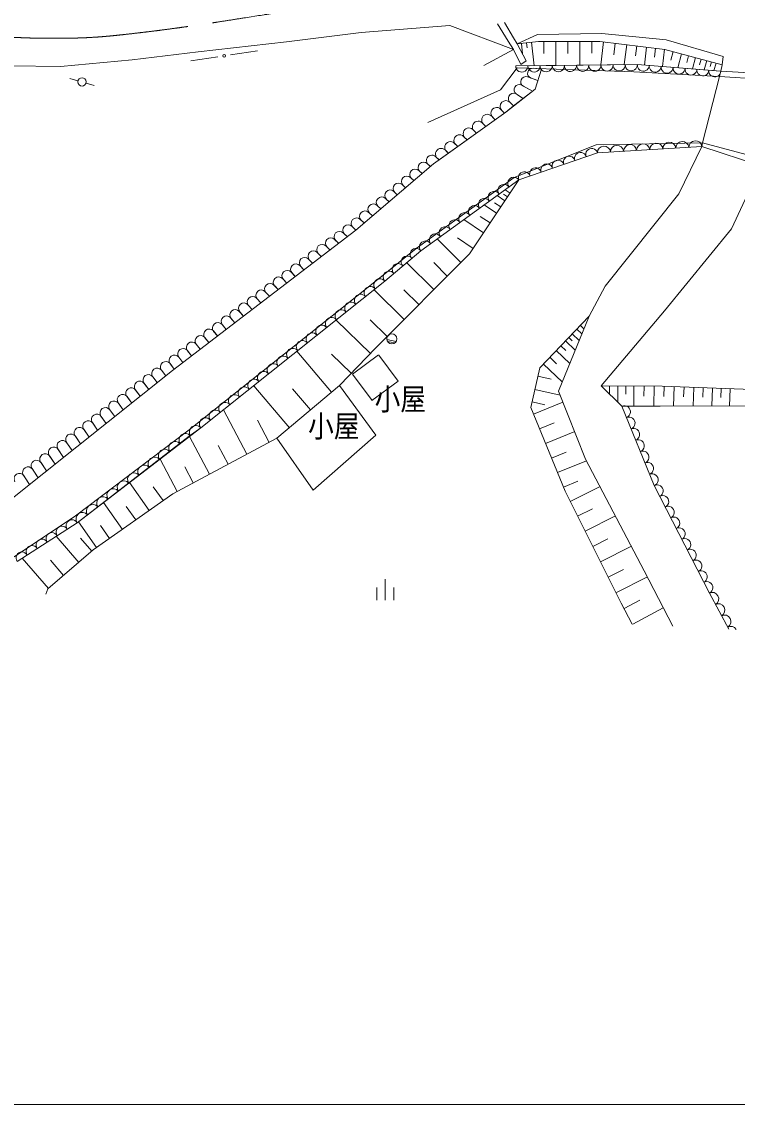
# Model space of a CAD drawing. Units: millimetres, scale not verified. Extents: x 40000 to 680000, y 20000 to 380000.
# Drawn here: x 497006 to 539650, y 205000 to 269538 of the extents above; entities that cross this region are included whole.
import ezdxf
from ezdxf.enums import TextEntityAlignment as Align

# ---------------------------------------------------------------- set-up
doc = ezdxf.new("R2010")
doc.units = ezdxf.units.MM
doc.header["$LTSCALE"] = 1000
doc.linetypes.add('CHAIN', pattern=[18.5, 12, -1.5, 3.5, -1.5])
for name, color, linetype, lineweight in [('M-BGD', 7, 'Continuous', 13), ('M-BMK', 2, 'CHAIN', 13), ('M-TTL-BAND', 7, 'Continuous', 13)]:
    doc.layers.add(name, color=color, linetype=linetype, lineweight=lineweight)
doc.styles.add('ＭＳ ゴシック', font='')
doc.styles.get('ＭＳ ゴシック').set_extended_font_data('MS Gothic')

msp = doc.modelspace()

# ---------------------------------------------------------------- linework, layer by layer
at = {"layer": 'M-BGD'}
for p, q in [((517228, 268891), (522528, 269311)), ((522528, 269311), (526317, 267886)), ((525363, 269405), (525989, 268370)), ((525769, 269492), (526320, 268578)), ((517228, 268891), (512792, 268345)), ((526320, 268578), (526533, 268215)), ((526533, 268215), (527741, 268778)), ((527741, 268778), (531574, 268829)), ((535400, 268456), (531574, 268829)), ((512792, 268345), (507533, 267748)), ((526317, 267886), (524549, 266921)), ((525989, 268370), (526317, 267886)), ((526317, 267886), (526752, 266987)), ((526533, 268215), (527795, 268355)), ((526533, 268215), (527073, 267201)), ((526781, 268242), (526849, 267630)), ((527088, 268276), (527122, 267970)), ((527394, 268310), (527549, 266912)), ((527795, 268355), (531456, 268365)), ((528113, 268356), (528115, 267634)), ((528835, 268358), (528839, 266928)), ((529550, 268360), (529552, 267645)), ((530265, 268362), (530269, 266945)), ((530973, 268364), (530975, 267656)), ((531456, 268365), (535336, 267887)), ((531680, 268338), (531510, 266961)), ((532368, 268253), (532283, 267564)), ((533057, 268168), (532910, 266978)), ((533652, 268095), (533579, 267500)), ((534247, 268021), (534115, 266954)), ((534781, 267956), (534715, 267422)), ((535315, 267890), (535189, 266868)), ((535336, 267887), (538748, 266971)), ((538800, 267456), (535400, 268456)), ((503595, 267260), (499321, 266863)), ((507533, 267748), (503595, 267260)), ((507094, 267198), (508702, 267444)), ((509443, 267557), (511050, 267803)), ((526752, 266987), (527073, 267201)), ((535822, 267757), (535686, 267250)), ((536329, 267621), (536107, 266794)), ((536742, 267510), (536631, 267096)), ((537155, 267399), (536974, 266725)), ((537492, 267308), (537402, 266971)), ((537829, 267218), (537682, 266668)), ((538800, 267456), (538748, 266971)), ((499321, 266863), (496358, 266914)), ((525533, 265469), (526531, 266791)), ((526450, 266898), (533693, 266987)), ((526531, 266791), (533479, 266552)), ((527239, 266908), (533693, 266987)), ((527492, 266764), (527978, 266714)), ((527978, 266714), (527597, 265519)), ((538592, 266266), (533479, 266552)), ((533693, 266987), (538636, 266592)), ((533693, 266987), (538664, 266589)), ((538104, 267144), (538030, 266869)), ((538379, 267070), (538258, 266622)), ((538592, 266266), (538664, 266589)), ((538748, 266971), (538664, 266589)), ((543917, 266283), (538664, 266589)), ((500359, 266014), (499880, 266150)), ((527145, 266244), (527759, 266028)), ((527358, 266169), (527759, 266028)), ((537576, 262308), (538592, 266266)), ((538592, 266266), (543691, 265944)), ((500843, 265878), (501323, 265737)), ((521216, 263519), (525533, 265469)), ((527597, 265519), (525854, 264145)), ((526320, 264512), (527597, 265519)), ((526791, 265750), (527451, 265404)), ((526904, 265690), (527451, 265404)), ((526066, 264763), (526320, 264512)), ((526097, 264732), (526320, 264512)), ((526481, 265233), (526885, 264958)), ((526552, 265185), (526885, 264958)), ((525854, 264145), (521555, 261063)), ((521880, 261295), (525854, 264145)), ((525544, 264325), (525779, 264091)), ((525619, 264250), (525779, 264091)), ((525854, 264145), (526320, 264512)), ((524440, 263513), (524665, 263292)), ((524518, 263437), (524665, 263292)), ((524992, 263919), (525222, 263692)), ((525068, 263844), (525222, 263692)), ((523336, 262701), (523551, 262494)), ((523888, 263107), (524108, 262893)), ((523968, 263029), (524108, 262893)), ((522785, 262295), (522994, 262094)), ((522868, 262215), (522994, 262094)), ((523418, 262622), (523551, 262494)), ((526356, 260255), (531243, 262189)), ((537576, 262308), (531243, 262189)), ((537543, 262089), (531316, 261721)), ((536157, 259282), (537543, 262089)), ((537543, 262089), (537576, 262308)), ((537543, 262089), (541044, 260940)), ((537576, 262308), (541107, 261365)), ((521670, 261494), (521880, 261295)), ((521769, 261400), (521880, 261295)), ((522233, 261889), (522437, 261695)), ((522318, 261807), (522437, 261695)), ((531316, 261721), (526629, 260102)), ((516918, 257117), (521555, 261063)), ((521173, 261080), (521365, 260901)), ((521231, 261026), (521365, 260901)), ((521555, 261063), (521880, 261295)), ((541044, 260940), (539300, 257184)), ((520176, 260248), (520377, 260060)), ((520234, 260193), (520377, 260060)), ((526356, 260255), (520509, 256018)), ((520674, 260664), (520871, 260480)), ((520734, 260609), (520871, 260480)), ((526629, 260102), (520788, 255882)), ((523688, 255701), (526629, 260102)), ((519677, 259832), (519883, 259640)), ((519735, 259778), (519883, 259640)), ((525818, 259516), (526108, 259322)), ((518680, 259001), (518895, 258799)), ((518737, 258947), (518895, 258799)), ((519179, 259416), (519389, 259219)), ((519236, 259362), (519389, 259219)), ((525338, 259169), (525800, 258860)), ((525954, 259091), (525723, 259246)), ((531768, 253781), (536157, 259282)), ((517683, 258169), (517906, 257958)), ((518181, 258585), (518400, 258378)), ((518238, 258531), (518400, 258378)), ((524573, 258617), (525308, 258125)), ((525554, 258493), (525186, 258738)), ((517184, 257753), (517412, 257537)), ((517240, 257700), (517412, 257537)), ((517739, 258116), (517906, 257958)), ((523355, 257737), (524526, 256954)), ((524917, 257540), (524332, 257931)), ((506000, 248750), (516918, 257117)), ((516167, 256950), (516403, 256722)), ((516241, 256878), (516403, 256722)), ((516683, 257340), (516918, 257117)), ((516741, 257285), (516918, 257117)), ((539300, 257184), (535312, 252303)), ((515651, 256559), (515888, 256327)), ((515721, 256491), (515888, 256327)), ((521759, 256584), (523170, 255180)), ((523903, 256022), (522971, 256645)), ((514619, 255779), (514857, 255538)), ((514680, 255717), (514857, 255538)), ((515135, 256169), (515373, 255932)), ((515201, 256104), (515373, 255932)), ((518108, 250089), (523688, 255701)), ((518342, 254260), (520509, 256018)), ((518650, 254068), (520788, 255882)), ((513587, 254999), (513827, 254748)), ((513641, 254943), (513827, 254748)), ((514103, 255389), (514342, 255143)), ((514161, 255330), (514342, 255143)), ((519949, 255171), (521564, 253565)), ((522367, 254372), (521560, 255175)), ((513072, 254609), (513312, 254353)), ((513121, 254557), (513312, 254353)), ((518342, 254260), (506987, 245209)), ((518650, 254068), (507681, 245321)), ((512040, 253829), (512282, 253564)), ((512082, 253783), (512282, 253564)), ((512556, 254219), (512797, 253959)), ((512601, 254170), (512797, 253959)), ((531768, 253781), (530812, 251973)), ((511008, 253050), (511252, 252774)), ((511043, 253010), (511252, 252774)), ((511524, 253439), (511767, 253169)), ((511562, 253397), (511767, 253169)), ((518006, 253554), (519790, 251780)), ((520677, 252673), (519785, 253560)), ((510492, 252660), (510736, 252380)), ((510523, 252624), (510736, 252380)), ((509460, 251880), (509706, 251590)), ((509485, 251851), (509706, 251590)), ((509976, 252270), (510221, 251985)), ((510004, 252237), (510221, 251985)), ((515737, 251746), (517788, 249758)), ((518787, 250771), (517778, 251774)), ((530812, 251973), (527877, 248895)), ((528995, 247520), (530812, 251973)), ((535312, 252303), (531542, 247831)), ((508428, 251101), (508676, 250801)), ((508447, 251078), (508676, 250801)), ((508944, 251491), (509191, 251195)), ((508966, 251465), (509191, 251195)), ((530388, 250933), (530091, 251217)), ((530508, 251226), (530295, 251430)), ((507912, 250712), (508161, 250406)), ((507928, 250692), (508161, 250406)), ((518774, 250588), (519046, 250532)), ((518813, 250478), (519025, 250434)), ((519238, 250391), (519025, 250434)), ((519317, 250477), (519046, 250532)), ((529990, 249957), (529414, 250506)), ((529611, 250713), (529818, 250516)), ((530222, 250525), (529808, 250920)), ((506880, 249933), (507130, 249616)), ((506891, 249920), (507130, 249616)), ((507396, 250322), (507646, 250011)), ((507409, 250306), (507646, 250011)), ((513406, 249887), (515465, 247450)), ((515939, 247849), (518108, 250089)), ((529667, 249165), (528864, 249930)), ((529139, 250218), (529427, 249944)), ((505848, 249154), (506100, 248827)), ((505853, 249148), (506100, 248827)), ((506364, 249543), (506615, 249222)), ((506372, 249534), (506615, 249222)), ((516648, 248581), (515471, 249722)), ((516727, 248531), (518267, 249675)), ((518280, 249659), (519433, 248105)), ((529217, 248062), (528099, 249128)), ((528482, 249529), (528883, 249147)), ((496463, 241134), (506000, 248750)), ((505333, 248765), (505591, 248424)), ((505335, 248762), (505591, 248424)), ((516727, 248531), (517891, 246961)), ((527877, 248895), (527348, 246544)), ((504301, 247986), (504577, 247614)), ((504310, 247975), (504577, 247614)), ((504817, 248375), (505084, 248019)), ((504822, 248369), (505084, 248019)), ((510838, 247839), (512957, 245331)), ((512211, 244701), (515939, 247849)), ((515939, 247849), (518101, 244894)), ((519433, 248105), (517873, 246948)), ((527769, 248414), (528564, 248235)), ((531542, 247831), (532769, 246619)), ((531542, 247831), (535178, 247808)), ((532042, 247828), (532039, 247340)), ((503274, 247202), (503563, 246804)), ((503286, 247186), (503563, 246804)), ((503788, 247594), (504070, 247209)), ((503798, 247580), (504070, 247209)), ((514211, 246390), (513152, 247644)), ((529090, 247281), (527590, 247619)), ((530612, 243464), (528995, 247520)), ((532529, 247824), (532523, 246862)), ((533010, 247821), (533007, 247340)), ((533491, 247818), (533484, 246620)), ((534091, 247815), (534087, 247216)), ((534690, 247811), (534682, 246622)), ((535178, 247808), (541207, 247580)), ((535292, 247803), (535269, 247201)), ((535894, 247781), (535850, 246624)), ((536472, 247759), (536451, 247181)), ((537051, 247737), (537009, 246627)), ((537606, 247716), (537585, 247161)), ((538161, 247695), (538121, 246629)), ((538694, 247675), (538674, 247142)), ((539227, 247655), (539188, 246631)), ((502760, 246811), (503056, 246399)), ((502774, 246792), (503056, 246399)), ((527348, 246544), (529384, 241546)), ((527421, 246868), (528171, 246699)), ((529261, 246852), (527512, 246140)), ((532769, 246619), (535042, 246623)), ((534693, 241882), (532769, 246619)), ((541067, 246635), (535042, 246623)), ((501733, 246028), (502042, 245589)), ((501750, 246004), (502042, 245589)), ((502247, 246419), (502549, 245994)), ((502262, 246398), (502549, 245994)), ((509027, 246394), (510433, 243754)), ((507681, 245321), (500319, 239670)), ((501219, 245637), (501535, 245184)), ((501238, 245610), (501535, 245184)), ((506996, 244833), (507681, 245321)), ((511753, 244457), (511050, 245777)), ((527868, 245265), (528743, 245621)), ((500192, 244854), (500520, 244374)), ((500214, 244823), (500520, 244374)), ((506987, 245209), (500223, 240071)), ((506996, 244833), (500319, 239670)), ((500706, 245245), (501027, 244779)), ((500726, 245216), (501027, 244779)), ((506015, 241402), (512211, 244701)), ((507003, 244800), (508194, 242562)), ((514384, 241604), (512211, 244701)), ((518101, 244894), (514384, 241604)), ((529960, 245098), (528225, 244390)), ((499165, 244071), (499506, 243564)), ((499189, 244036), (499506, 243564)), ((499679, 244462), (500013, 243969)), ((499701, 244429), (500013, 243969)), ((509313, 243158), (508718, 244277)), ((498652, 243680), (498999, 243159)), ((498677, 243643), (498999, 243159)), ((505255, 243459), (506276, 241541)), ((528578, 243523), (529446, 243876)), ((530665, 243361), (528932, 242655)), ((534107, 236807), (530612, 243464)), ((497625, 242897), (497985, 242349)), ((497652, 242856), (497985, 242349)), ((498139, 243289), (498492, 242754)), ((498165, 243249), (498492, 242754)), ((507235, 242052), (506725, 243011)), ((497112, 242506), (497478, 241944)), ((497140, 242463), (497478, 241944)), ((503430, 242058), (504601, 240402)), ((529285, 241788), (530152, 242141)), ((501271, 238048), (506015, 241402)), ((505429, 240988), (504844, 241816)), ((529384, 241546), (532723, 234877)), ((531467, 241835), (529686, 240943)), ((537982, 235480), (534693, 241882)), ((501881, 240869), (503008, 239276)), ((503804, 239839), (503241, 240636)), ((530132, 240052), (531022, 240498)), ((500223, 240071), (496561, 237639)), ((500319, 239670), (496741, 237363)), ((500391, 239725), (501475, 238193)), ((502241, 238734), (501700, 239501)), ((532393, 240071), (530578, 239162)), ((499071, 238865), (500412, 237308)), ((501191, 237979), (500520, 238758)), ((531032, 238254), (531940, 238708)), ((533337, 238273), (531487, 237346)), ((497043, 237558), (498603, 235749)), ((498573, 235723), (501271, 238048)), ((499508, 236529), (498728, 237433)), ((531950, 236421), (532875, 236884)), ((518673, 236303), (518673, 235053)), ((534296, 236438), (532413, 235496)), ((534107, 236807), (535798, 233506)), ((498455, 235418), (498573, 235723)), ((518173, 235803), (518173, 235053)), ((519173, 235053), (519173, 235803)), ((532898, 234550), (533834, 235051)), ((539142, 233335), (537982, 235480)), ((532723, 234877), (533391, 233629)), ((535238, 234598), (533424, 233627))]:
    msp.add_line(p, q, dxfattribs=at)
for centre, radius in [((509072, 267501), 75), ((500603, 265947), 250), ((519066, 250630), 295)]:
    msp.add_circle(centre, radius, dxfattribs=at)
for centre, radius, start, end in [((526812, 266890), 362, 178.70815, 2.70163), ((527460, 266459), 307, 84.04483, 250.62174), ((527537, 266899), 362, 178.70815, 2.70163), ((528261, 266908), 362, 178.70815, 2.70163), ((528985, 266917), 362, 178.70815, 2.70163), ((529709, 266926), 362, 178.70815, 2.70163), ((530434, 266935), 362, 178.70815, 2.70163), ((531158, 266944), 362, 178.70815, 2.70163), ((531882, 266953), 362, 178.70815, 2.70163), ((532606, 266961), 362, 178.70815, 2.70163), ((533331, 266970), 362, 178.70815, 2.70163), ((534046, 266941), 357, 172.48458, 358.3579), ((534756, 266884), 357, 172.48458, 358.3579), ((535467, 266827), 357, 172.48458, 358.3579), ((536177, 266770), 357, 172.48458, 358.3579), ((536887, 266713), 357, 172.48458, 358.3579), ((537597, 266656), 357, 172.48458, 358.3579), ((538308, 266599), 357, 172.48458, 358.3579), ((527045, 265958), 303, 70.62174, 242.35743), ((526328, 264952), 323, 46.19102, 215.74653), ((526651, 265482), 302, 62.35742, 235.76785), ((525859, 264491), 340, 45.32338, 225.17658), ((524754, 263678), 338, 45.36679, 225.56197), ((525305, 264085), 338, 45.17657, 225.36679), ((524204, 263271), 338, 45.56196, 225.76226), ((523102, 262458), 338, 45.96788, 226.17906), ((523653, 262865), 338, 45.76225, 225.96787), ((522551, 262052), 337, 46.17905, 226.39599), ((531706, 261729), 390, 5.61485, 181.14847), ((532484, 261775), 390, 5.61485, 181.14847), ((533263, 261821), 390, 5.61485, 181.14847), ((534041, 261867), 390, 5.61485, 181.14847), ((534820, 261913), 390, 5.61485, 181.14847), ((535598, 261959), 390, 5.61485, 181.14847), ((536377, 262005), 390, 5.61485, 181.14847), ((537155, 262051), 390, 5.61485, 181.14847), ((521449, 261261), 321, 46.61891, 227.04294), ((522000, 261645), 337, 46.39598, 226.6189), ((529635, 261162), 355, 15.78253, 202.33454), ((530305, 261393), 355, 15.78253, 202.33454), ((530974, 261625), 355, 15.78253, 202.33454), ((520454, 260429), 322, 46.97763, 226.91372), ((520953, 260844), 322, 47.04295, 226.97762), ((527627, 260468), 355, 15.78253, 202.33454), ((528296, 260700), 355, 15.78253, 202.33454), ((528966, 260931), 355, 15.78253, 202.33454), ((519956, 260013), 322, 46.91371, 226.85115), ((526329, 259903), 361, 33.5541, 218.13381), ((526958, 260237), 355, 15.78253, 202.33454), ((518958, 259182), 322, 46.78991, 226.72993), ((519457, 259597), 322, 46.85115, 226.7899), ((525745, 259481), 361, 33.5541, 218.13381), ((518459, 258766), 322, 46.72995, 226.67122), ((524576, 258637), 361, 33.5541, 218.13381), ((525161, 259059), 361, 33.5541, 218.13381), ((517461, 257935), 322, 46.61368, 226.55732), ((517960, 258350), 322, 46.67121, 226.61368), ((523992, 258215), 361, 33.5541, 218.13381), ((516963, 257519), 322, 46.55731, 226.50207), ((522824, 257371), 361, 33.5541, 218.13381), ((523408, 257793), 361, 33.5541, 218.13381), ((515945, 256719), 320, 46.02082, 225.54552), ((516463, 257108), 320, 46.50206, 226.02082), ((521656, 256527), 361, 33.5541, 218.13381), ((522240, 256949), 361, 33.5541, 218.13381), ((514909, 255942), 321, 45.07611, 224.61257), ((515427, 256331), 320, 45.54552, 225.07612), ((521072, 256105), 361, 33.5541, 218.13381), ((514391, 255554), 321, 44.61256, 224.15481), ((520505, 255674), 351, 36.4527, 224.17691), ((513355, 254777), 322, 43.70281, 223.25651), ((513873, 255165), 321, 44.15481, 223.70282), ((519436, 254767), 351, 36.4527, 224.17691), ((519971, 255220), 351, 36.4527, 224.17691), ((512319, 254000), 322, 42.81586, 222.38079), ((512837, 254389), 322, 43.25651, 222.81585), ((518902, 254313), 351, 36.4527, 224.17691), ((511802, 253612), 322, 42.38079, 221.95126), ((517780, 253382), 369, 37.67516, 219.46523), ((518358, 253842), 369, 37.67516, 219.46523), ((510766, 252836), 322, 41.52721, 221.10857), ((511284, 253224), 322, 41.95126, 221.52721), ((517203, 252922), 369, 37.67516, 219.46523), ((509731, 252060), 323, 40.69529, 220.28731), ((510249, 252448), 323, 41.10857, 220.69529), ((516048, 252001), 369, 37.67516, 219.46523), ((516626, 252461), 369, 37.67516, 219.46523), ((509214, 251672), 323, 40.28731, 219.88458), ((515471, 251541), 369, 37.67516, 219.46523), ((508179, 250896), 323, 39.487, 219.09454), ((508696, 251284), 323, 39.88457, 219.48701), ((514894, 251080), 369, 37.67516, 219.46523), ((507144, 250120), 323, 38.70715, 218.32473), ((507661, 250508), 323, 39.09454, 218.70713), ((513739, 250160), 369, 37.67516, 219.46523), ((514316, 250620), 369, 37.67516, 219.46523), ((506627, 249732), 323, 38.32473, 217.94726), ((513162, 249699), 369, 37.67516, 219.46523), ((505592, 248957), 323, 37.57464, 217.21844), ((506110, 249345), 323, 37.94725, 217.57463), ((512007, 248779), 369, 37.67516, 219.46523), ((512585, 249239), 369, 37.67516, 219.46523), ((504562, 248177), 323, 36.55785, 216.2345), ((505075, 248569), 323, 37.21844, 216.88029), ((511430, 248318), 369, 37.67516, 219.46523), ((504049, 247784), 323, 36.24534, 215.93289), ((510853, 247858), 369, 37.67516, 219.46523), ((503024, 246998), 323, 35.65353, 215.36302), ((503536, 247391), 323, 35.94409, 215.64291), ((509698, 246937), 369, 37.67516, 219.46523), ((510275, 247397), 369, 37.67516, 219.46523), ((502511, 246605), 323, 35.3731, 215.09272), ((509121, 246477), 369, 37.67516, 219.46523), ((532916, 246285), 365, 290.58736, 113.61646), ((501485, 245820), 323, 34.84066, 214.57906), ((501998, 246212), 323, 35.1023, 214.83155), ((507966, 245556), 369, 37.67516, 219.46523), ((508544, 246016), 369, 37.67516, 219.46523), ((533191, 245608), 365, 290.58736, 113.61646), ((500459, 245035), 322, 34.34308, 214.09846), ((500972, 245427), 323, 34.58772, 214.33483), ((507382, 245076), 387, 39.27545, 215.74757), ((533465, 244931), 365, 290.58736, 113.61646), ((499947, 244642), 322, 34.10633, 213.86961), ((506768, 244605), 387, 39.27545, 215.74757), ((533740, 244254), 365, 290.58736, 113.61646), ((498921, 243857), 322, 33.65506, 213.43305), ((499434, 244250), 322, 33.8771, 213.64792), ((505541, 243663), 387, 39.27545, 215.74757), ((506155, 244134), 387, 39.27545, 215.74757), ((497895, 243073), 322, 33.23124, 213.02263), ((498408, 243465), 322, 33.43988, 213.22472), ((504928, 243193), 387, 39.27545, 215.74757), ((534015, 243577), 365, 290.58736, 113.61646), ((497382, 242681), 322, 33.02887, 212.82652), ((504314, 242722), 387, 39.27545, 215.74757), ((534290, 242901), 365, 290.58736, 113.61646), ((496870, 242289), 322, 32.83248, 212.63611), ((503087, 241780), 387, 39.27545, 215.74757), ((503700, 242251), 387, 39.27545, 215.74757), ((534565, 242224), 365, 290.58736, 113.61646), ((502473, 241309), 387, 39.27545, 215.74757), ((534871, 241569), 360, 294.82757, 119.54754), ((501246, 240367), 387, 39.27545, 215.74757), ((501860, 240838), 387, 39.27545, 215.74757), ((535200, 240928), 360, 294.82757, 119.54754), ((500633, 239896), 387, 39.27545, 215.74757), ((535528, 240288), 360, 294.82757, 119.54754), ((499414, 239110), 355, 29.62493, 215.98489), ((500010, 239494), 355, 29.62493, 215.98489), ((535857, 239648), 360, 294.82757, 119.54754), ((498817, 238725), 355, 29.62493, 215.98489), ((536186, 239008), 360, 294.82757, 119.54754), ((497625, 237956), 355, 29.62493, 215.98489), ((498221, 238341), 355, 29.62493, 215.98489), ((536515, 238368), 360, 294.82757, 119.54754), ((497028, 237572), 355, 29.62493, 215.98489), ((536844, 237727), 360, 294.82757, 119.54754), ((537173, 237087), 360, 294.82757, 119.54754), ((537502, 236447), 360, 294.82757, 119.54754), ((537830, 235807), 360, 294.82757, 119.54754), ((538156, 235137), 384, 299.83508, 116.99466), ((538522, 234461), 384, 299.83508, 116.99466), ((538888, 233785), 384, 299.83508, 116.99466), ((539254, 233109), 384, 31.97887, 116.99466)]:
    msp.add_arc(centre, radius, start, end, dxfattribs=at)
at = {"layer": 'M-BMK'}
msp.add_open_spline([(460726, 282058), (470075, 277145), (472731, 275431), (480920, 272335), (483762, 271260), (485264, 270276), (488257, 269750), (492437, 269014), (494812, 268534), (499056, 268545), (500674, 268550), (501584, 268601), (503193, 268779), (509235, 269449), (512563, 270294), (518613, 270887), (522243, 271243), (524304, 270832), (527950, 270739), (539592, 270445), (543439, 269951), (557701, 268784)], degree=3, knots=[0, 0, 0, 0, 1, 1, 1, 2, 2, 2, 3, 3, 3, 4, 4, 4, 5, 5, 5, 6, 6, 6, 7, 7, 7, 7], dxfattribs=at)
at = {"layer": 'M-TTL-BAND'}
msp.add_line((40000, 205000), (579000, 205000), dxfattribs=at)

# ---------------------------------------------------------------- texts
at = {"layer": 'M-BGD', "style": 'ＭＳ ゴシック', "width": 0.85}
for p in [(518039, 245985), (514074, 244370)]:
    msp.add_text('小屋', height=1320, dxfattribs=at).set_placement(p, align=Align.BOTTOM_LEFT)

doc.saveas('drawing.dxf')
